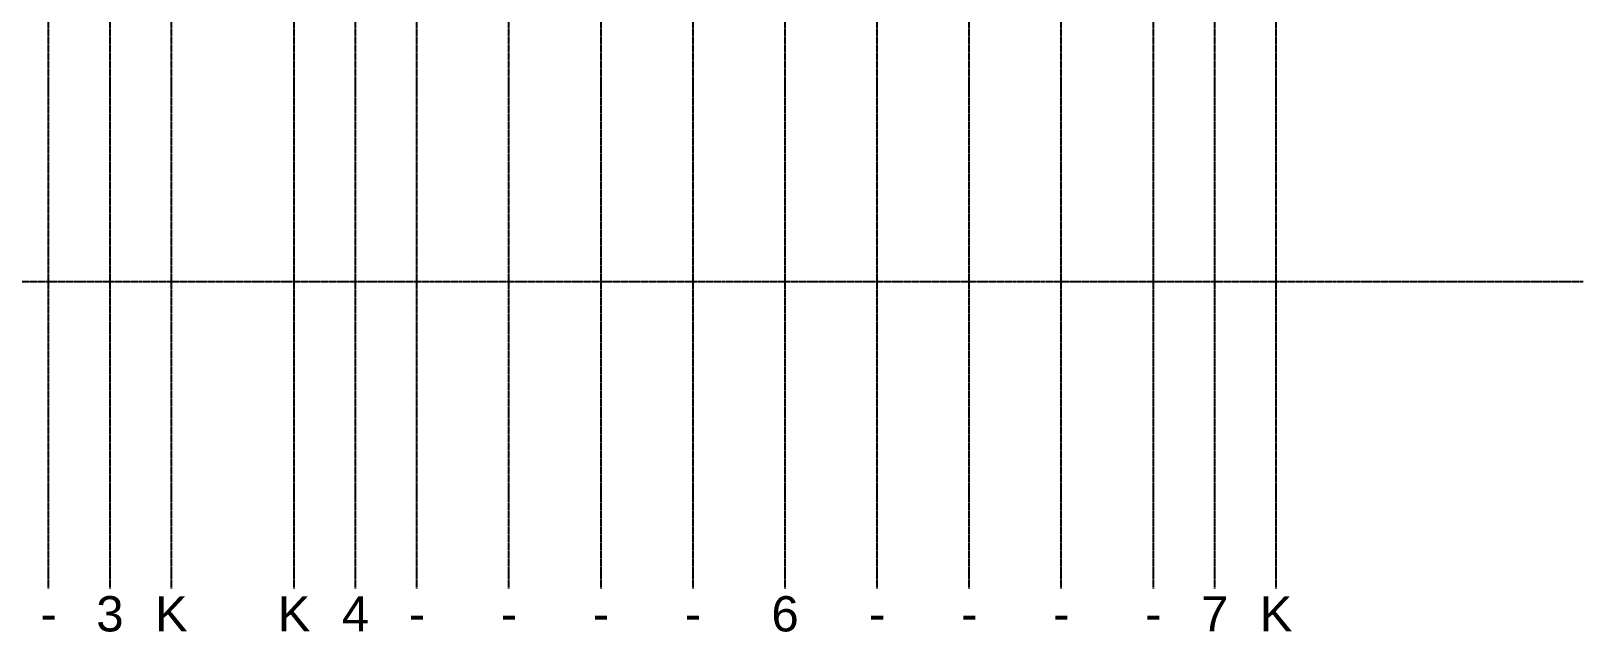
# Model space of a CAD drawing. Header units: millimetres. Extents: x -57554 to 16546, y 2142 to 98430.
# Drawn here: x -22739 to -10096, y 85226 to 90118 of the extents above; entities that cross this region are included whole.
import ezdxf

# ---------------------------------------------------------------- set-up
doc = ezdxf.new("R2010")
doc.units = ezdxf.units.MM
doc.linetypes.add('DXK_LINE_DOT3', pattern=[5.9187, 2.979, -0.9799, 0.9799, -0.9799])
doc.styles.add('Arial', font='ARIAL.TTF', dxfattribs={"height": 0.2})

msp = doc.modelspace()

# ---------------------------------------------------------------- linework, layer by layer
at = {"color": 1, "linetype": 'DXK_LINE_DOT3'}
for p, q in [((-22596, 85580), (-22596, 98080)), ((-22096, 85580), (-22096, 98080)), ((-21596, 85580), (-21596, 98080)), ((-20596, 85580), (-20596, 98080)), ((-20096, 85580), (-20096, 98080)), ((-19596, 85580), (-19596, 98080)), ((-18846, 85580), (-18846, 98080)), ((-18096, 85580), (-18096, 98080)), ((-17346, 85580), (-17346, 98080)), ((-16596, 85580), (-16596, 98080)), ((-15846, 85580), (-15846, 98080)), ((-15096, 85580), (-15096, 98080)), ((-14346, 85580), (-14346, 98080)), ((-13596, 85580), (-13596, 98080)), ((-13096, 85580), (-13096, 98080)), ((-12596, 85580), (-12596, 98080)), ((-32096, 88080), (-10096, 88080))]:
    msp.add_line(p, q, dxfattribs=at)

# ---------------------------------------------------------------- texts
at = {"color": 5, "linetype": 'Continuous', "style": 'Arial'}
for s, p in [('3', (-22208, 85230)), ('K', (-21730, 85230)), ('K', (-20730, 85230)), ('4', (-20208, 85230)), ('6', (-16708, 85230)), ('7', (-13208, 85230)), ('K', (-12730, 85230)), ('-', (-22663, 85230)), ('-', (-19663, 85230)), ('-', (-18913, 85230)), ('-', (-18163, 85230)), ('-', (-17413, 85230)), ('-', (-15913, 85230)), ('-', (-15163, 85230)), ('-', (-14413, 85230)), ('-', (-13663, 85230))]:
    msp.add_text(s, height=287, dxfattribs=at).set_placement(p)

doc.saveas('drawing.dxf')
